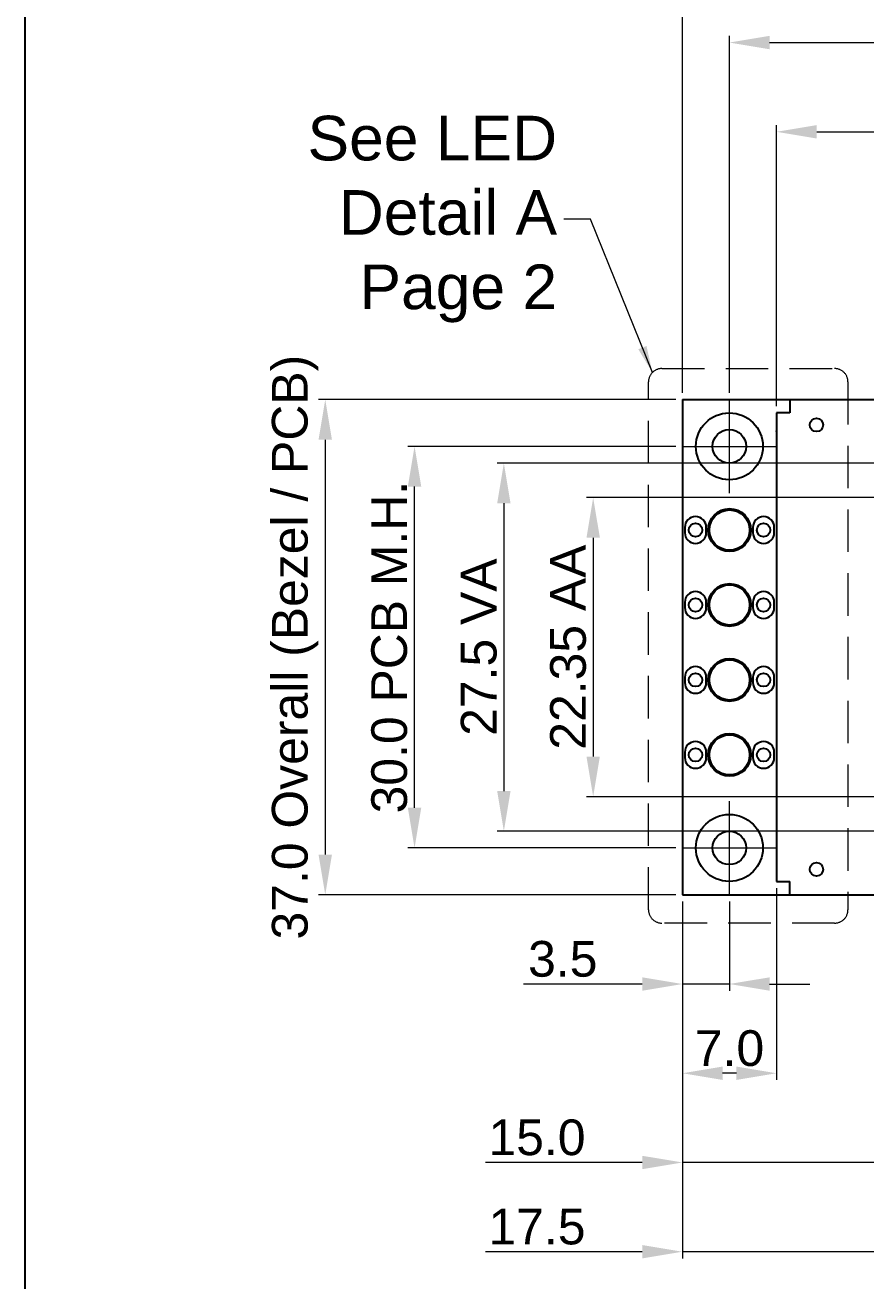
# Model space of a CAD drawing. Extents: x 365 to 1637, y -92 to 444.
# Drawn here: x 1026.2 to 1089, y -16.7 to 77.1 of the extents above; entities that cross this region are included whole.
import ezdxf

# ---------------------------------------------------------------- set-up
doc = ezdxf.new("R2010")
doc.units = 0
doc.linetypes.add('CENTER2', pattern=[28.575, 19.05, -3.175, 3.175, -3.175])
doc.linetypes.add('HIDDEN2', pattern=[4.7625, 3.175, -1.5875])
doc.layers.get('DEFPOINTS').update_dxf_attribs({"color": 252, "linetype": 'CONTINUOUS'})
for name, color, linetype, lineweight in [('-Dim_mm', 5, 'CONTINUOUS', 13), ('-Text', 7, 'CONTINUOUS', 9), ('BEZEL', 7, 'CONTINUOUS', 18), ('CENTER', 1, 'CENTER2', 9), ('Detail Circle', 132, 'HIDDEN2', 20)]:
    doc.layers.add(name, color=color, linetype=linetype, lineweight=lineweight)
for name, color, linetype in [('BZL', 7, 'CONTINUOUS'), ('LED', 7, 'CONTINUOUS'), ('PCB', 94, 'CONTINUOUS')]:
    doc.layers.add(name, color=color, linetype=linetype)
doc.layers.add('VIEWPORT', color=8, linetype='CONTINUOUS', plot=False)
doc.styles.add('STYLE1', font='arial.ttf')
doc.dimstyles.new('10x LO_mm', dxfattribs={"dimtxt": 2.6666, "dimasz": 2, "dimexe": 0.5, "dimexo": 0.5, "dimgap": 0.5, "dimtad": 1, "dimlfac": 0.1, "dimzin": 4, "dimdsep": 46, "dimtxsty": 'STYLE1', "dimcen": -2.5, "dimclrd": 256, "dimclre": 256, "dimclrt": 256, "dimadec": 0, "dimazin": 0, "dimtp": 0.5, "dimtm": 0.5, "dimtfac": 1, "dimtmove": 0, "dimatfit": 1, "dimfxl": 0, "dimtolj": 1, "dimtzin": 0, "dimlwd": -1, "dimlwe": -1, "dimarcsym": 0})
doc.dimstyles.new('LO_mm', dxfattribs={"dimtxt": 2.6666, "dimasz": 3, "dimexe": 0.5, "dimexo": 0.5, "dimgap": 0.5, "dimtad": 1, "dimzin": 4, "dimdsep": 46, "dimtxsty": 'STYLE1', "dimcen": -2.5, "dimclrd": 256, "dimclre": 256, "dimclrt": 256, "dimadec": 0, "dimazin": 0, "dimtp": 0.5, "dimtm": 0.5, "dimtfac": 1, "dimtmove": 0, "dimatfit": 1, "dimfxl": 0, "dimtolj": 1, "dimtzin": 0, "dimlwd": -1, "dimlwe": -1, "dimarcsym": 0})

# ---------------------------------------------------------------- blocks, each defined once
blk = doc.blocks.new('bezel')
at = {"layer": 'BZL'}
for p, q in [((445.829, 181.653), (542.779, 181.653)), ((445.829, 181.653), (445.829, 180.653)), ((542.779, 181.653), (542.779, 180.653)), ((444.829, 180.653), (444.829, 145.653)), ((445.829, 180.653), (444.829, 180.653)), ((535.804, 180.153), (452.804, 180.153)), ((542.779, 180.653), (543.779, 180.653)), ((543.779, 180.653), (543.779, 145.653)), ((535.804, 179.353), (452.804, 179.353)), ((535.804, 146.953), (452.804, 146.953)), ((444.829, 145.653), (445.829, 145.653)), ((445.829, 144.653), (445.829, 145.653)), ((535.804, 146.153), (452.804, 146.153)), ((542.779, 144.653), (542.779, 145.653)), ((542.779, 145.653), (543.779, 145.653)), ((445.829, 144.653), (542.779, 144.653))]:
    blk.add_line(p, q, dxfattribs=at)
for centre in [(447.804, 179.753), (540.804, 179.753), (447.804, 146.553), (540.804, 146.553)]:
    blk.add_circle(centre, 0.5, dxfattribs=at)
for centre, start, end in [((452.804, 179.753), 90, 270), ((535.804, 179.753), 270, 90), ((452.804, 146.553), 90, 270), ((535.804, 146.553), 270, 90)]:
    blk.add_arc(centre, 0.4, start, end, dxfattribs=at)
at = {"layer": 'BZL', "linetype": 'ByBlock'}
blk.add_point((444.829, 179.293), dxfattribs=at)
blk = doc.blocks.new('*D209')
at = {"layer": '-Dim_mm', "transparency": 16777216}
for p, q in [((1075.287, 11.597), (1075.287, 4.93)), ((1078.787, 11.597), (1078.787, 4.93)), ((1072.287, 5.43), (1063.414, 5.43)), ((1078.787, 5.43), (1075.287, 5.43)), ((1081.787, 5.43), (1084.787, 5.43))]:
    blk.add_line(p, q, dxfattribs=at)
for points in [[(1072.287, 5.93), (1072.287, 4.93), (1075.287, 5.43)], [(1081.787, 5.93), (1081.787, 4.93), (1078.787, 5.43)]]:
    blk.add_solid(points, dxfattribs=at)
at = {"layer": 'DEFPOINTS', "color": 0, "transparency": 16777216}
for p in [(1075.287, 12.097), (1078.787, 12.097), (1075.287, 5.43)]:
    blk.add_point(p, dxfattribs=at)
at = {"layer": '-Dim_mm', "transparency": 16777216, "insert": (1066.351, 7.293), "char_height": 2.6666, "attachment_point": 5, "style": 'STYLE1'}
blk.add_mtext('\\A1;3.5', dxfattribs=at)
blk = doc.blocks.new('*D210')
at = {"layer": '-Dim_mm', "transparency": 16777216}
for p, q in [((1082.312, 12.597), (1082.312, -1.736)), ((1075.287, 11.597), (1075.287, -1.736)), ((1079.312, -1.236), (1078.287, -1.236))]:
    blk.add_line(p, q, dxfattribs=at)
for points in [[(1078.287, -0.736), (1078.287, -1.736), (1075.287, -1.236)], [(1079.312, -0.736), (1079.312, -1.736), (1082.312, -1.236)]]:
    blk.add_solid(points, dxfattribs=at)
at = {"layer": 'DEFPOINTS', "color": 0, "transparency": 16777216}
for p in [(1082.312, 13.097), (1075.287, 12.097), (1075.287, -1.236)]:
    blk.add_point(p, dxfattribs=at)
at = {"layer": '-Dim_mm', "transparency": 16777216, "insert": (1078.8, 0.625), "char_height": 2.6666, "attachment_point": 5, "style": 'STYLE1'}
blk.add_mtext('\\A1;7.0', dxfattribs=at)
blk = doc.blocks.new('*D211')
at = {"layer": '-Dim_mm', "transparency": 16777216}
for p, q in [((1090.312, 17.347), (1090.312, -8.403)), ((1075.287, 11.597), (1075.287, -8.403)), ((1072.287, -7.903), (1060.594, -7.903)), ((1090.312, -7.903), (1075.287, -7.903)), ((1093.312, -7.903), (1096.312, -7.903))]:
    blk.add_line(p, q, dxfattribs=at)
for points in [[(1072.287, -7.403), (1072.287, -8.403), (1075.287, -7.903)], [(1093.312, -7.403), (1093.312, -8.403), (1090.312, -7.903)]]:
    blk.add_solid(points, dxfattribs=at)
at = {"layer": 'DEFPOINTS', "color": 0, "transparency": 16777216}
for p in [(1090.312, 17.847), (1075.287, 12.097), (1075.287, -7.903)]:
    blk.add_point(p, dxfattribs=at)
at = {"layer": '-Dim_mm', "transparency": 16777216, "insert": (1064.427, -6.041), "char_height": 2.6666, "attachment_point": 5, "style": 'STYLE1'}
blk.add_mtext('\\A1;15.0', dxfattribs=at)
blk = doc.blocks.new('*D212')
at = {"layer": '-Dim_mm', "transparency": 16777216}
for p, q in [((1092.812, 18.922), (1092.812, -15.069)), ((1075.287, 11.597), (1075.287, -15.069)), ((1072.287, -14.569), (1060.579, -14.569)), ((1092.812, -14.569), (1075.287, -14.569)), ((1095.812, -14.569), (1098.812, -14.569))]:
    blk.add_line(p, q, dxfattribs=at)
for points in [[(1072.287, -14.069), (1072.287, -15.069), (1075.287, -14.569)], [(1095.812, -14.069), (1095.812, -15.069), (1092.812, -14.569)]]:
    blk.add_solid(points, dxfattribs=at)
at = {"layer": 'DEFPOINTS', "color": 0, "transparency": 16777216}
for p in [(1092.812, 19.422), (1075.287, 12.097), (1075.287, -14.569)]:
    blk.add_point(p, dxfattribs=at)
at = {"layer": '-Dim_mm', "transparency": 16777216, "insert": (1064.427, -12.708), "char_height": 2.6666, "attachment_point": 5, "style": 'STYLE1'}
blk.add_mtext('\\A1;17.5', dxfattribs=at)
blk = doc.blocks.new('*D218')
at = {"layer": '-Dim_mm', "transparency": 16777216}
for p, q in [((1092.312, 41.772), (1068.121, 41.772)), ((1068.621, 38.772), (1068.621, 22.422)), ((1092.312, 19.422), (1068.121, 19.422))]:
    blk.add_line(p, q, dxfattribs=at)
for points in [[(1068.121, 38.772), (1069.121, 38.772), (1068.621, 41.772)], [(1068.121, 22.422), (1069.121, 22.422), (1068.621, 19.422)]]:
    blk.add_solid(points, dxfattribs=at)
at = {"layer": 'DEFPOINTS', "color": 0, "transparency": 16777216}
for p in [(1092.812, 41.772), (1068.621, 19.422), (1092.812, 19.422)]:
    blk.add_point(p, dxfattribs=at)
at = {"layer": '-Dim_mm', "transparency": 16777216, "insert": (1066.758, 30.597), "char_height": 2.6666, "attachment_point": 5, "rotation": 90, "style": 'STYLE1'}
blk.add_mtext('\\A1;22.35 AA', dxfattribs=at)
blk = doc.blocks.new('*D219')
at = {"layer": '-Dim_mm', "transparency": 16777216}
for p, q in [((1090.812, 44.347), (1061.454, 44.347)), ((1061.954, 41.347), (1061.954, 19.847)), ((1090.812, 16.847), (1061.454, 16.847))]:
    blk.add_line(p, q, dxfattribs=at)
for points in [[(1061.454, 41.347), (1062.454, 41.347), (1061.954, 44.347)], [(1061.454, 19.847), (1062.454, 19.847), (1061.954, 16.847)]]:
    blk.add_solid(points, dxfattribs=at)
at = {"layer": 'DEFPOINTS', "color": 0, "transparency": 16777216}
for p in [(1091.312, 44.347), (1061.954, 16.847), (1091.312, 16.847)]:
    blk.add_point(p, dxfattribs=at)
at = {"layer": '-Dim_mm', "transparency": 16777216, "insert": (1060.093, 30.597), "char_height": 2.6666, "attachment_point": 5, "rotation": 90, "style": 'STYLE1'}
blk.add_mtext('\\A1;27.5 VA', dxfattribs=at)
blk = doc.blocks.new('*D220')
at = {"layer": '-Dim_mm', "transparency": 16777216}
for p, q in [((1074.787, 45.597), (1054.787, 45.597)), ((1055.287, 18.597), (1055.287, 42.597)), ((1074.787, 15.597), (1054.787, 15.597))]:
    blk.add_line(p, q, dxfattribs=at)
for points in [[(1054.787, 42.597), (1055.787, 42.597), (1055.287, 45.597)], [(1054.787, 18.597), (1055.787, 18.597), (1055.287, 15.597)]]:
    blk.add_solid(points, dxfattribs=at)
at = {"layer": 'DEFPOINTS', "color": 0, "transparency": 16777216}
for p in [(1055.287, 45.597), (1075.287, 45.597), (1075.287, 15.597)]:
    blk.add_point(p, dxfattribs=at)
at = {"layer": '-Dim_mm', "transparency": 16777216, "insert": (1053.408, 30.597), "char_height": 2.6666, "attachment_point": 5, "rotation": 90, "style": 'STYLE1'}
blk.add_mtext('\\A1;30.0 PCB M.H.', dxfattribs=at)
blk = doc.blocks.new('*D221')
at = {"layer": '-Dim_mm', "transparency": 16777216}
for p, q in [((1074.787, 49.097), (1048.121, 49.097)), ((1048.621, 46.097), (1048.621, 15.097)), ((1074.787, 12.097), (1048.121, 12.097))]:
    blk.add_line(p, q, dxfattribs=at)
for points in [[(1048.121, 46.097), (1049.121, 46.097), (1048.621, 49.097)], [(1048.121, 15.097), (1049.121, 15.097), (1048.621, 12.097)]]:
    blk.add_solid(points, dxfattribs=at)
at = {"layer": 'DEFPOINTS', "color": 0, "transparency": 16777216}
for p in [(1075.287, 49.097), (1048.621, 12.097), (1075.287, 12.097)]:
    blk.add_point(p, dxfattribs=at)
at = {"layer": '-Dim_mm', "transparency": 16777216, "insert": (1046.372, 30.597), "char_height": 2.6666, "attachment_point": 5, "rotation": 90, "style": 'STYLE1'}
blk.add_mtext('\\A1;37.0 Overall (Bezel / PCB)', dxfattribs=at)
blk = doc.blocks.new('*D224')
at = {"layer": '-Dim_mm', "transparency": 16777216}
for p, q in [((1082.312, 48.597), (1082.312, 69.597)), ((1181.262, 48.597), (1181.262, 69.597)), ((1085.312, 69.097), (1178.262, 69.097))]:
    blk.add_line(p, q, dxfattribs=at)
for points in [[(1085.312, 69.597), (1085.312, 68.597), (1082.312, 69.097)], [(1178.262, 69.597), (1178.262, 68.597), (1181.262, 69.097)]]:
    blk.add_solid(points, dxfattribs=at)
at = {"layer": 'DEFPOINTS', "color": 0, "transparency": 16777216}
for p in [(1181.262, 69.097), (1082.312, 48.097), (1181.262, 48.097)]:
    blk.add_point(p, dxfattribs=at)
at = {"layer": '-Dim_mm', "transparency": 16777216, "insert": (1131.787, 70.958), "char_height": 2.6666, "attachment_point": 5, "style": 'STYLE1'}
blk.add_mtext('\\A1;99.0 Bezel', dxfattribs=at)
blk = doc.blocks.new('*D225')
at = {"layer": '-Dim_mm', "transparency": 16777216}
for p, q in [((1078.787, 49.597), (1078.787, 76.263)), ((1184.787, 49.597), (1184.787, 76.263)), ((1081.787, 75.763), (1181.787, 75.763))]:
    blk.add_line(p, q, dxfattribs=at)
for points in [[(1081.787, 76.263), (1081.787, 75.263), (1078.787, 75.763)], [(1181.787, 76.263), (1181.787, 75.263), (1184.787, 75.763)]]:
    blk.add_solid(points, dxfattribs=at)
at = {"layer": 'DEFPOINTS', "color": 0, "transparency": 16777216}
for p in [(1184.787, 75.763), (1078.787, 49.097), (1184.787, 49.097)]:
    blk.add_point(p, dxfattribs=at)
at = {"layer": '-Dim_mm', "transparency": 16777216, "insert": (1131.787, 78.011), "char_height": 2.6666, "attachment_point": 5, "style": 'STYLE1'}
blk.add_mtext('\\A1;106.0 PCB Mounting Holes', dxfattribs=at)
blk = doc.blocks.new('*D226')
at = {"layer": '-Dim_mm', "transparency": 16777216}
for p, q in [((1075.287, 49.597), (1075.287, 82.93)), ((1217.287, 49.597), (1217.287, 82.93)), ((1078.287, 82.43), (1214.287, 82.43))]:
    blk.add_line(p, q, dxfattribs=at)
for points in [[(1078.287, 82.93), (1078.287, 81.93), (1075.287, 82.43)], [(1214.287, 82.93), (1214.287, 81.93), (1217.287, 82.43)]]:
    blk.add_solid(points, dxfattribs=at)
at = {"layer": 'DEFPOINTS', "color": 0, "transparency": 16777216}
for p in [(1217.287, 82.43), (1075.287, 49.097), (1217.287, 49.097)]:
    blk.add_point(p, dxfattribs=at)
at = {"layer": '-Dim_mm', "transparency": 16777216, "insert": (1146.287, 84.679), "char_height": 2.6666, "attachment_point": 5, "style": 'STYLE1'}
blk.add_mtext('\\A1;142.0 Overall (PCB)', dxfattribs=at)

msp = doc.modelspace()

# ---------------------------------------------------------------- linework, layer by layer
at = {"layer": 'BZL'}
for centre in [(1078.8, 39.347), (1078.8, 33.747), (1078.8, 28.147), (1078.8, 22.547)]:
    msp.add_circle(centre, 1.6, dxfattribs=at)
at = {"layer": 'CENTER'}
for p, q in [((1078.787, 42.097), (1078.787, 49.097)), ((1075.287, 45.597), (1082.287, 45.597)), ((1078.787, 12.097), (1078.787, 19.097)), ((1075.287, 15.597), (1082.287, 15.597))]:
    msp.add_line(p, q, dxfattribs=at)
at = {"layer": 'Detail Circle'}
msp.add_lwpolyline([(1073.751, 51.41), (1086.644, 51.41, -0.414214), (1087.644, 50.41), (1087.644, 10.98, -0.414214), (1086.644, 9.98), (1073.751, 9.98, -0.414214), (1072.751, 10.98), (1072.751, 50.41, -0.414214)], format="xyb", close=True, dxfattribs=at)
at = {"layer": 'LED'}
for centre in [(1078.8, 39.347), (1078.8, 33.747), (1078.8, 28.147), (1078.8, 22.547)]:
    msp.add_circle(centre, 1.5, dxfattribs=at)
at = {"layer": 'PCB'}
for p, q in [((1075.287, 49.097), (1217.287, 49.097)), ((1075.287, 49.097), (1075.287, 12.097)), ((1075.287, 49.097), (1075.287, 12.097)), ((1075.287, 12.097), (1217.287, 12.097))]:
    msp.add_line(p, q, dxfattribs=at)
for points in [[(1075.46, 39.147, 1), (1077.06, 39.147), (1077.06, 39.547, 1), (1075.46, 39.547)], [(1080.54, 39.147, 1), (1082.14, 39.147), (1082.14, 39.547, 1), (1080.54, 39.547)], [(1075.46, 33.547, 1), (1077.06, 33.547), (1077.06, 33.947, 1), (1075.46, 33.947)], [(1080.54, 33.547, 1), (1082.14, 33.547), (1082.14, 33.947, 1), (1080.54, 33.947)], [(1075.46, 27.947, 1), (1077.06, 27.947), (1077.06, 28.347, 1), (1075.46, 28.347)], [(1080.54, 27.947, 1), (1082.14, 27.947), (1082.14, 28.347, 1), (1080.54, 28.347)], [(1075.46, 22.347, 1), (1077.06, 22.347), (1077.06, 22.747, 1), (1075.46, 22.747)], [(1080.54, 22.347, 1), (1082.14, 22.347), (1082.14, 22.747, 1), (1080.54, 22.747)]]:
    msp.add_lwpolyline(points, format="xyb", close=True, dxfattribs=at)
for centre, radius in [((1078.787, 45.597), 2.5), ((1078.787, 45.597), 1.25), ((1076.26, 39.347), 0.5), ((1081.34, 39.347), 0.5), ((1076.26, 33.747), 0.5), ((1081.34, 33.747), 0.5), ((1076.26, 28.147), 0.5), ((1081.34, 28.147), 0.5), ((1076.26, 22.547), 0.5), ((1081.34, 22.547), 0.5), ((1078.787, 15.597), 2.5), ((1078.787, 15.597), 1.25)]:
    msp.add_circle(centre, radius, dxfattribs=at)
at = {"layer": 'VIEWPORT'}
msp.add_lwpolyline([(1026.216, 164.194), (1306.726, 164.194), (1306.726, -55.375), (1026.216, -55.375)], close=True, dxfattribs=at)

# ---------------------------------------------------------------- block references
at = {"layer": 'BEZEL'}
msp.add_blockref('bezel', (637.483, -132.556), dxfattribs=at)

# ---------------------------------------------------------------- texts
at = {"layer": '-Text', "insert": (1065.931, 62.569), "char_height": 3.3333, "attachment_point": 6, "style": 'STYLE1'}
msp.add_mtext('See LED\\PDetail A\\PPage 2', dxfattribs=at)

# ---------------------------------------------------------------- dimensions: what is measured, and where the dimension line sits
at = {"layer": '-Dim_mm'}
for base, p1, p2, text, picture, middle in [((1217.287, 82.43), (1075.287, 49.097), (1217.287, 49.097), '<> Overall (PCB)', '*D226', (1146.287, 84.679)), ((1184.787, 75.763), (1078.787, 49.097), (1184.787, 49.097), '<> PCB Mounting Holes', '*D225', (1131.787, 78.011)), ((1181.262224546, 69.096842684), (1082.312224546, 48.097042684), (1181.262224546, 48.097042684), '<> Bezel', '*D224', (1131.787224546, 70.958336613))]:
    dim = msp.add_linear_dim(base=base, p1=p1, p2=p2, text=text, dimstyle='LO_mm', override={"dimdec": 1}, dxfattribs=at)
    dim.commit()
    dim.dimension.update_dxf_attribs({"geometry": picture, "text_midpoint": middle})
dim = msp.add_linear_dim(base=(1048.621, 12.097), p1=(1075.287, 49.097), p2=(1075.287, 12.097), angle=90, text='<> Overall (Bezel / PCB)', dimstyle='LO_mm', override={"dimdec": 1}, dxfattribs=at)
dim.commit()
dim.dimension.update_dxf_attribs({"geometry": '*D221', "text_midpoint": (1048.621, 30.597), "dimtype": 160})
for base, p1, p2, text, override, picture, middle in [((1055.287, 45.597), (1075.287, 15.597), (1075.287, 45.597), '<> PCB M.H.', {"dimdec": 1}, '*D220', (1053.408, 30.597)), ((1061.954, 16.847), (1091.312, 44.347), (1091.312, 16.847), '<> VA', {"dimdec": 1}, '*D219', (1060.093, 30.597)), ((1068.621, 19.422), (1092.812, 41.772), (1092.812, 19.422), '<> AA', {"dimdec": 2}, '*D218', (1066.758, 30.597))]:
    dim = msp.add_linear_dim(base=base, p1=p1, p2=p2, angle=90, text=text, dimstyle='LO_mm', override=override, dxfattribs=at)
    dim.commit()
    dim.dimension.update_dxf_attribs({"geometry": picture, "text_midpoint": middle})
for base, p1, picture, middle in [((1075.287, -14.569), (1092.812, 19.422), '*D212', (1064.427, -14.569)), ((1075.287, -7.903), (1090.312, 17.847), '*D211', (1064.427, -7.903))]:
    dim = msp.add_linear_dim(base=base, p1=p1, p2=(1075.287, 12.097), dimstyle='LO_mm', override={"dimdec": 1}, dxfattribs=at)
    dim.commit()
    dim.dimension.update_dxf_attribs({"geometry": picture, "text_midpoint": middle, "dimtype": 160})
for base, p1, picture, middle in [((1075.287, -1.236), (1082.312, 13.097), '*D210', (1078.8, 0.625)), ((1075.287, 5.43), (1078.787, 12.097), '*D209', (1066.351, 7.293))]:
    dim = msp.add_linear_dim(base=base, p1=p1, p2=(1075.287, 12.097), dimstyle='LO_mm', override={"dimdec": 1}, dxfattribs=at)
    dim.commit()
    dim.dimension.update_dxf_attribs({"geometry": picture, "text_midpoint": middle})

# ---------------------------------------------------------------- leaders
at = {"layer": '-Text', "annotation_type": 0, "has_hookline": 1, "hookline_direction": 1, "text_width": 18.181}
msp.add_leader([(1073.043, 51.117), (1068.431, 62.569), (1066.431, 62.569)], dimstyle='10x LO_mm', override={"dimgap": 0.5, "dimtad": 0}, dxfattribs=at)

doc.saveas('drawing.dxf')
